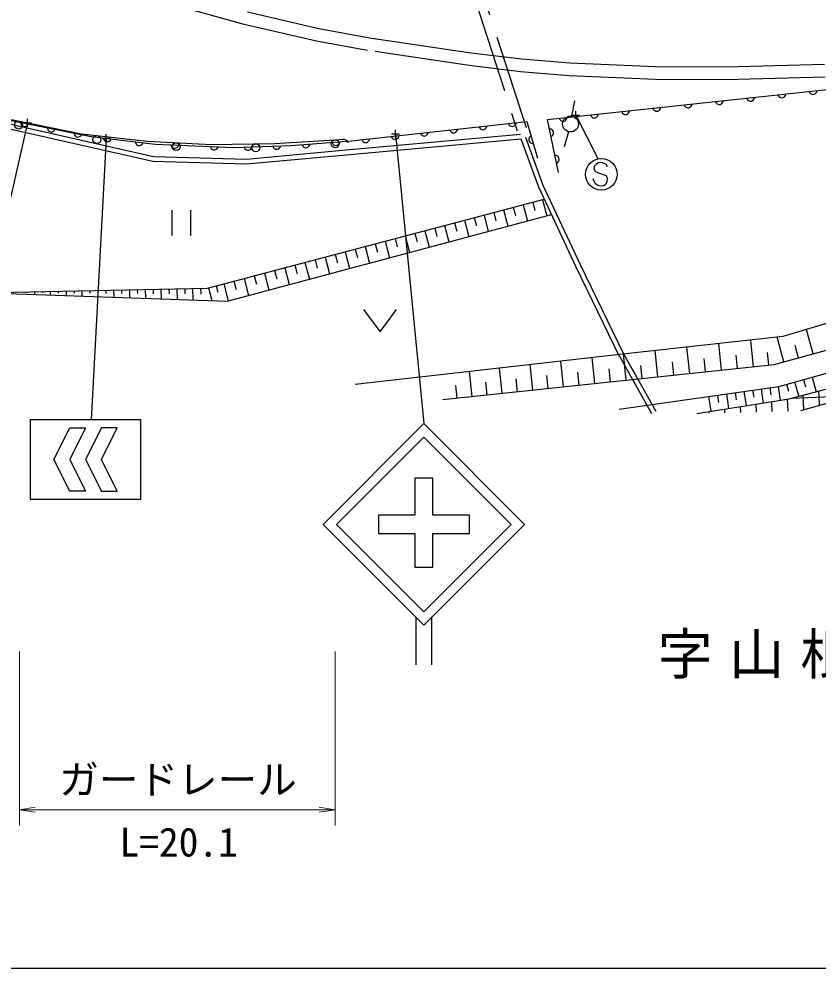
# Model space of a CAD drawing. Units: millimetres at full size, sheet at 1:1000; details may follow other scales. Extents: x 40000 to 680000, y 20000 to 380000.
# Drawn here: x 283889 to 334371, y 205000 to 264940 of the extents above; entities that cross this region are included whole.
import ezdxf
from ezdxf.enums import TextEntityAlignment as Align

# ---------------------------------------------------------------- set-up
doc = ezdxf.new("R2010")
doc.units = ezdxf.units.MM
doc.header["$LTSCALE"] = 1000
doc.linetypes.add('DASHED', pattern=[7.5, 6, -1.5])
for name, color, linetype, lineweight in [('M-BGD', 7, 'Continuous', 25), ('M-STR-HTXT', 7, 'Continuous', 13), ('M-STR-STRC', 7, 'Continuous', 25), ('M-TTL-BAND', 7, 'Continuous', 25)]:
    doc.layers.add(name, color=color, linetype=linetype, lineweight=lineweight)
doc.layers.add('M-BMK-HTXT', color=7, linetype='Continuous')
doc.styles.add('ＭＳ ゴシック', font='')
doc.styles.get('ＭＳ ゴシック').set_extended_font_data('MS Gothic')

# ---------------------------------------------------------------- blocks, each defined once
blk = doc.blocks.new('plus')
at = {"color": 0, "linetype": 'Continuous', "lineweight": -2}
for p, q in [((-1.25, 0), (1.25, 0)), ((0, -1.25), (0, 1.25))]:
    blk.add_line(p, q, dxfattribs=at)
blk = doc.blocks.new('open_arrow')
at = {"color": 0, "linetype": 'Continuous', "lineweight": -2}
blk.add_lwpolyline([(7.5, 1.25), (0, 0), (7.5, -1.25)], dxfattribs=at)

msp = doc.modelspace()

# ---------------------------------------------------------------- hatches: boundary and pattern name
at = {"layer": 'M-BGD'}
h = msp.add_hatch(dxfattribs=at)
h.set_pattern_fill('USER', color=256, style=0, pattern_type=2)
h.set_pattern_definition([(2.3804, (380701, 259997), (-41.534, 999.137), []), (92.3804, (380701, 259997), (-999.137, -41.534), [])])
h.paths.add_polyline_path([(379271, 260931), (386049, 261213), (366710, 251911), (354320, 246183), (333258, 240182), (326708, 240027), (332557, 240939), (346412, 244670), (354453, 247613), (362573, 251204), (379812, 259751)])

# ---------------------------------------------------------------- linework, layer by layer
at = {"layer": 'M-BGD', "linetype": 'DASHED'}
for p, q in [((310418, 273263), (315372, 257874)), ((315943, 258058), (311073, 273183)), ((298125, 264595), (293944, 265758)), ((302681, 263532), (298125, 264595)), ((305915, 262950), (302681, 263532)), ((312332, 261992), (305915, 262950)), ((315579, 261611), (312332, 261992)), ((318641, 261352), (315579, 261611)), ((324580, 261090), (318641, 261352)), ((329308, 261117), (324580, 261090)), ((334819, 261264), (329308, 261117)), ((321821, 243636), (323855, 240021)), ((322082, 243783), (324117, 240168))]:
    msp.add_line(p, q, dxfattribs=at)
at = {"layer": 'M-BGD'}
for p, q in [((317281, 258585), (342934, 261340)), ((331832, 260147), (331859, 260090)), ((332291, 260086), (332316, 260139)), ((332316, 260139), (332329, 260201)), ((333806, 260359), (333832, 260302)), ((333832, 260302), (333867, 260255)), ((333867, 260255), (333922, 260211)), ((333922, 260211), (333975, 260187)), ((333975, 260187), (334037, 260173)), ((334037, 260173), (334116, 260182)), ((334116, 260182), (334174, 260208)), ((334174, 260208), (334220, 260243)), ((334220, 260243), (334265, 260298)), ((334265, 260298), (334289, 260351)), ((334289, 260351), (334303, 260413)), ((318824, 258795), (319003, 259779)), ((326396, 259503), (326410, 259565)), ((327886, 259724), (327912, 259666)), ((327912, 259666), (327947, 259620)), ((327947, 259620), (328002, 259575)), ((328002, 259575), (328055, 259551)), ((328055, 259551), (328117, 259537)), ((328117, 259537), (328196, 259546)), ((328196, 259546), (328254, 259572)), ((328254, 259572), (328300, 259607)), ((328300, 259607), (328345, 259662)), ((328345, 259662), (328369, 259715)), ((328369, 259715), (328383, 259777)), ((329859, 259936), (329885, 259878)), ((329885, 259878), (329920, 259832)), ((329920, 259832), (329975, 259787)), ((329975, 259787), (330028, 259763)), ((330028, 259763), (330090, 259749)), ((330090, 259749), (330170, 259758)), ((330170, 259758), (330227, 259784)), ((330227, 259784), (330274, 259819)), ((330274, 259819), (330318, 259874)), ((330318, 259874), (330343, 259927)), ((330343, 259927), (330356, 259989)), ((331859, 260090), (331894, 260043)), ((331894, 260043), (331949, 259999)), ((331949, 259999), (332002, 259975)), ((332002, 259975), (332063, 259961)), ((332063, 259961), (332143, 259970)), ((332143, 259970), (332201, 259996)), ((332201, 259996), (332247, 260031)), ((332247, 260031), (332291, 260086)), ((321966, 259088), (321992, 259030)), ((321992, 259030), (322027, 258984)), ((322027, 258984), (322082, 258939)), ((322082, 258939), (322135, 258915)), ((322334, 258936), (322381, 258972)), ((322381, 258972), (322425, 259027)), ((322425, 259027), (322449, 259080)), ((322449, 259080), (322463, 259141)), ((323939, 259300), (323965, 259242)), ((323965, 259242), (324001, 259196)), ((324001, 259196), (324056, 259151)), ((324056, 259151), (324109, 259127)), ((324109, 259127), (324170, 259113)), ((324170, 259113), (324250, 259122)), ((324250, 259122), (324307, 259148)), ((324307, 259148), (324354, 259183)), ((324354, 259183), (324398, 259239)), ((324398, 259239), (324423, 259291)), ((324423, 259291), (324436, 259353)), ((325912, 259512), (325939, 259454)), ((325939, 259454), (325974, 259408)), ((325974, 259408), (326029, 259363)), ((326029, 259363), (326082, 259339)), ((326082, 259339), (326144, 259325)), ((326144, 259325), (326223, 259334)), ((326223, 259334), (326281, 259360)), ((326281, 259360), (326327, 259395)), ((326327, 259395), (326372, 259450)), ((326372, 259450), (326396, 259503)), ((283390, 258523), (288450, 257527)), ((283988, 258405), (283996, 258342)), ((283996, 258342), (284016, 258287)), ((304867, 257245), (315981, 258468)), ((315290, 258332), (315303, 258393)), ((315981, 258468), (316639, 256151)), ((317973, 255254), (317281, 258585)), ((318019, 258664), (318046, 258607)), ((318046, 258607), (318081, 258560)), ((318081, 258560), (318136, 258516)), ((318136, 258516), (318189, 258491)), ((318189, 258491), (318250, 258478)), ((318250, 258478), (318330, 258486)), ((318330, 258486), (318388, 258513)), ((318388, 258513), (318434, 258548)), ((318434, 258548), (318478, 258603)), ((318478, 258603), (318503, 258656)), ((318503, 258656), (318516, 258717)), ((319993, 258876), (320019, 258818)), ((320019, 258818), (320054, 258772)), ((320054, 258772), (320109, 258728)), ((320109, 258728), (320162, 258703)), ((320162, 258703), (320224, 258690)), ((320224, 258690), (320303, 258698)), ((320303, 258698), (320361, 258724)), ((320361, 258724), (320407, 258760)), ((320407, 258760), (320452, 258815)), ((320452, 258815), (320476, 258868)), ((320476, 258868), (320490, 258929)), ((322135, 258915), (322197, 258902)), ((322197, 258902), (322277, 258910)), ((322277, 258910), (322334, 258936)), ((283216, 258018), (292356, 255963)), ((283282, 258311), (292394, 256262)), ((284016, 258287), (284056, 258229)), ((284056, 258229), (284099, 258190)), ((284099, 258190), (284154, 258158)), ((284154, 258158), (284232, 258143)), ((284232, 258143), (284295, 258151)), ((284295, 258151), (284350, 258171)), ((284350, 258171), (284409, 258210)), ((284409, 258210), (284448, 258254)), ((284448, 258254), (284479, 258309)), ((285675, 258073), (285683, 258010)), ((285683, 258010), (285703, 257956)), ((285703, 257956), (285742, 257897)), ((285742, 257897), (285786, 257858)), ((285786, 257858), (285841, 257827)), ((285841, 257827), (285919, 257811)), ((285919, 257811), (285982, 257819)), ((285982, 257819), (286037, 257839)), ((286037, 257839), (286095, 257878)), ((286095, 257878), (286134, 257922)), ((286134, 257922), (286166, 257977)), ((287362, 257741), (287370, 257679)), ((309733, 257720), (309746, 257782)), ((311101, 257931), (311128, 257874)), ((311128, 257874), (311163, 257827)), ((311163, 257827), (311218, 257783)), ((311218, 257783), (311271, 257759)), ((311271, 257759), (311333, 257745)), ((311333, 257745), (311413, 257754)), ((311413, 257754), (311470, 257780)), ((311470, 257780), (311517, 257816)), ((311517, 257816), (311561, 257871)), ((311561, 257871), (311585, 257924)), ((311585, 257924), (311598, 257986)), ((312954, 258135), (312980, 258077)), ((312980, 258077), (313016, 258031)), ((313016, 258031), (313071, 257987)), ((313071, 257987), (313124, 257962)), ((313124, 257962), (313186, 257949)), ((313186, 257949), (313265, 257958)), ((313265, 257958), (313323, 257984)), ((313323, 257984), (313369, 258020)), ((313369, 258020), (313413, 258075)), ((313413, 258075), (313438, 258128)), ((313438, 258128), (313451, 258190)), ((314806, 258339), (314833, 258281)), ((314833, 258281), (314868, 258235)), ((314868, 258235), (314923, 258191)), ((314923, 258191), (314976, 258166)), ((314976, 258166), (315038, 258153)), ((315038, 258153), (315118, 258162)), ((315118, 258162), (315175, 258188)), ((315175, 258188), (315221, 258223)), ((315221, 258223), (315266, 258279)), ((315266, 258279), (315290, 258332)), ((317466, 257989), (317403, 257997)), ((317521, 257970), (317466, 257989)), ((317580, 257931), (317521, 257970)), ((317620, 257889), (317580, 257931)), ((317652, 257834), (317620, 257889)), ((317668, 257756), (317652, 257834)), ((317661, 257693), (317668, 257756)), ((318603, 257821), (318339, 256856)), ((287370, 257679), (287390, 257624)), ((287390, 257624), (287429, 257565)), ((287429, 257565), (287472, 257526)), ((287472, 257526), (287527, 257495)), ((287527, 257495), (287606, 257479)), ((287606, 257479), (287668, 257487)), ((287668, 257487), (287723, 257507)), ((287723, 257507), (287782, 257546)), ((287782, 257546), (287821, 257590)), ((287821, 257590), (287852, 257645)), ((288450, 257527), (292493, 257039)), ((289213, 257435), (289226, 257373)), ((289226, 257373), (289249, 257320)), ((289249, 257320), (289293, 257264)), ((289293, 257264), (289339, 257228)), ((289339, 257228), (289396, 257201)), ((289396, 257201), (289476, 257192)), ((289476, 257192), (289538, 257204)), ((289538, 257204), (289591, 257228)), ((289591, 257228), (289646, 257272)), ((289646, 257272), (289682, 257318)), ((289682, 257318), (289709, 257375)), ((291234, 257191), (291247, 257129)), ((301072, 256950), (304867, 257245)), ((303669, 257152), (303693, 257094)), ((304152, 257129), (304167, 257191)), ((304324, 256646), (315575, 257670)), ((304351, 256347), (315602, 257371)), ((305544, 257320), (305571, 257262)), ((305571, 257262), (305606, 257216)), ((305606, 257216), (305661, 257171)), ((305661, 257171), (305714, 257147)), ((305714, 257147), (305776, 257134)), ((305776, 257134), (305856, 257143)), ((305856, 257143), (305913, 257169)), ((305913, 257169), (305959, 257204)), ((305959, 257204), (306004, 257259)), ((306004, 257259), (306028, 257312)), ((306028, 257312), (306041, 257374)), ((307397, 257523), (307423, 257466)), ((307423, 257466), (307458, 257420)), ((307458, 257420), (307514, 257375)), ((307514, 257375), (307567, 257351)), ((307567, 257351), (307628, 257338)), ((307628, 257338), (307708, 257346)), ((307708, 257346), (307765, 257373)), ((307765, 257373), (307812, 257408)), ((307812, 257408), (307856, 257463)), ((307856, 257463), (307880, 257516)), ((307880, 257516), (307894, 257578)), ((309249, 257727), (309276, 257670)), ((309276, 257670), (309311, 257623)), ((309311, 257623), (309366, 257579)), ((309366, 257579), (309419, 257555)), ((309419, 257555), (309481, 257541)), ((309481, 257541), (309560, 257550)), ((309560, 257550), (309618, 257577)), ((309618, 257577), (309664, 257612)), ((309664, 257612), (309708, 257667)), ((309708, 257667), (309733, 257720)), ((315602, 257371), (316705, 254330)), ((315884, 257474), (316983, 254445)), ((316100, 257354), (316097, 257290)), ((316097, 257290), (316119, 257214)), ((316115, 257410), (316100, 257354)), ((316149, 257472), (316115, 257410)), ((316119, 257214), (316154, 257161)), ((316189, 257514), (316149, 257472)), ((316154, 257161), (316197, 257121)), ((316242, 257550), (316189, 257514)), ((317505, 257507), (317560, 257539)), ((317560, 257539), (317603, 257579)), ((317603, 257579), (317641, 257638)), ((317641, 257638), (317661, 257693)), ((291247, 257129), (291271, 257076)), ((291271, 257076), (291314, 257020)), ((291314, 257020), (291360, 256984)), ((291360, 256984), (291418, 256957)), ((291418, 256957), (291497, 256948)), ((291497, 256948), (291559, 256960)), ((291559, 256960), (291612, 256984)), ((291612, 256984), (291668, 257028)), ((291668, 257028), (291704, 257074)), ((291704, 257074), (291731, 257131)), ((292493, 257039), (297461, 256830)), ((293485, 256997), (293503, 256936)), ((293503, 256936), (293531, 256885)), ((293531, 256885), (293578, 256833)), ((293578, 256833), (293627, 256801)), ((293627, 256801), (293686, 256778)), ((293686, 256778), (293766, 256775)), ((293766, 256775), (293827, 256793)), ((293827, 256793), (293878, 256820)), ((293878, 256820), (293930, 256868)), ((293930, 256868), (293962, 256917)), ((293962, 256917), (293985, 256976)), ((295969, 256892), (295986, 256832)), ((295986, 256832), (296014, 256780)), ((296014, 256780), (296062, 256728)), ((296062, 256728), (296111, 256696)), ((296111, 256696), (296170, 256674)), ((296170, 256674), (296250, 256670)), ((296250, 256670), (296311, 256688)), ((296311, 256688), (296362, 256716)), ((296362, 256716), (296414, 256764)), ((296414, 256764), (296446, 256812)), ((296446, 256812), (296469, 256871)), ((297461, 256830), (301072, 256950)), ((298114, 256851), (298136, 256792)), ((298136, 256792), (298167, 256743)), ((298167, 256743), (298219, 256695)), ((298219, 256695), (298270, 256666)), ((298253, 256095), (304324, 256646)), ((298270, 256666), (298331, 256648)), ((298331, 256648), (298411, 256651)), ((298411, 256651), (298470, 256673)), ((298470, 256673), (298519, 256705)), ((298519, 256705), (298567, 256756)), ((298567, 256756), (298596, 256807)), ((298596, 256807), (298613, 256868)), ((299920, 256912), (299942, 256852)), ((299942, 256852), (299973, 256803)), ((299973, 256803), (300025, 256755)), ((300025, 256755), (300076, 256727)), ((300076, 256727), (300137, 256709)), ((300137, 256709), (300217, 256711)), ((300217, 256711), (300276, 256733)), ((300276, 256733), (300325, 256765)), ((300325, 256765), (300373, 256817)), ((300373, 256817), (300401, 256868)), ((300401, 256868), (300419, 256928)), ((301772, 257005), (301796, 256946)), ((301796, 256946), (301830, 256899)), ((301830, 256899), (301884, 256853)), ((301884, 256853), (301936, 256827)), ((301936, 256827), (301997, 256811)), ((301997, 256811), (302077, 256818)), ((302077, 256818), (302135, 256842)), ((302135, 256842), (302183, 256876)), ((302183, 256876), (302229, 256930)), ((302229, 256930), (302255, 256982)), ((302255, 256982), (302270, 257043)), ((303693, 257094), (303727, 257046)), ((303727, 257046), (303781, 257000)), ((303781, 257000), (303833, 256974)), ((303833, 256974), (303894, 256959)), ((303894, 256959), (303974, 256965)), ((303974, 256965), (304032, 256990)), ((304032, 256990), (304080, 257023)), ((304080, 257023), (304126, 257077)), ((304126, 257077), (304152, 257129)), ((316197, 257121), (316259, 257087)), ((316259, 257087), (316315, 257072)), ((316315, 257072), (316378, 257069)), ((292356, 255963), (298263, 255794)), ((292394, 256262), (298253, 256095)), ((298263, 255794), (304351, 256347)), ((317812, 256324), (317749, 256331)), ((317867, 256305), (317812, 256324)), ((317926, 256266), (317867, 256305)), ((317966, 256223), (317926, 256266)), ((317949, 255913), (317987, 255972)), ((317998, 256169), (317966, 256223)), ((317987, 255972), (318007, 256027)), ((318014, 256090), (317998, 256169)), ((318007, 256027), (318014, 256090)), ((317851, 255842), (317906, 255874)), ((317906, 255874), (317949, 255913)), ((316705, 254330), (319063, 249296)), ((316983, 254445), (319333, 249425)), ((295804, 247942), (317069, 253553)), ((315120, 253039), (315256, 252526)), ((315737, 253202), (316007, 252178)), ((316351, 253364), (316486, 252852)), ((316965, 253526), (317235, 252505)), ((293547, 252866), (293547, 251266)), ((294747, 251266), (294747, 252866)), ((297043, 247120), (317524, 252582)), ((312647, 252387), (312784, 251870)), ((313268, 252550), (313539, 251520)), ((313886, 252713), (314022, 252198)), ((314504, 252877), (314775, 251849)), ((310782, 251895), (311056, 250857)), ((311405, 252059), (311542, 251540)), ((312027, 252223), (312300, 251189)), ((308281, 251235), (308557, 250191)), ((308908, 251400), (309045, 250878)), ((309534, 251565), (309808, 250525)), ((310158, 251730), (310295, 251210)), ((305764, 250570), (306041, 249520)), ((306394, 250737), (306533, 250211)), ((307025, 250903), (307301, 249856)), ((307653, 251069), (307791, 250545)), ((303865, 250069), (304005, 249541)), ((304499, 250237), (304777, 249183)), ((305132, 250403), (305271, 249877)), ((301319, 249398), (301460, 248865)), ((301958, 249566), (302238, 248505)), ((302594, 249734), (302734, 249204)), ((303231, 249902), (303510, 248845)), ((319333, 249425), (322082, 243783)), ((299400, 248891), (299682, 247824)), ((300040, 249060), (300181, 248526)), ((300681, 249229), (300962, 248165)), ((319063, 249296), (321813, 243652)), ((296826, 248212), (297109, 247137)), ((297470, 248382), (297612, 247845)), ((298115, 248552), (298397, 247481)), ((298757, 248722), (298899, 248186)), ((344499, 248606), (332139, 244881)), ((281864, 247644), (295804, 247942)), ((281864, 247644), (297043, 247120)), ((284363, 247698), (284364, 247642)), ((284863, 247709), (284867, 247541)), ((285363, 247719), (285365, 247635)), ((285863, 247730), (285868, 247506)), ((286363, 247741), (286365, 247629)), ((286863, 247751), (286869, 247471)), ((287363, 247762), (287366, 247622)), ((287862, 247773), (287870, 247437)), ((288362, 247783), (288366, 247615)), ((288862, 247794), (288871, 247402)), ((289362, 247805), (289366, 247609)), ((289862, 247815), (289872, 247368)), ((290362, 247826), (290367, 247602)), ((290862, 247837), (290873, 247333)), ((291362, 247847), (291367, 247596)), ((291862, 247858), (291873, 247298)), ((292361, 247869), (292367, 247589)), ((292861, 247879), (292874, 247264)), ((293361, 247890), (293368, 247582)), ((293861, 247901), (293875, 247229)), ((294361, 247911), (294368, 247576)), ((294861, 247922), (294876, 247195)), ((295361, 247933), (295369, 247569)), ((295859, 247957), (296071, 247153)), ((296342, 248084), (296448, 247683)), ((305648, 246585), (306698, 245185)), ((306698, 245185), (307748, 246585)), ((331599, 243110), (345097, 246832)), ((354320, 246183), (333258, 240182)), ((331886, 241737), (345538, 245502)), ((334068, 243791), (333642, 245334)), ((332139, 244881), (321840, 243757)), ((330303, 242974), (330125, 244661)), ((332216, 243280), (331786, 244842)), ((332557, 240939), (346412, 244670)), ((324255, 242336), (324080, 244001)), ((326262, 242548), (326086, 244220)), ((328278, 242760), (328101, 244440)), ((333142, 243536), (332929, 244307)), ((321840, 243757), (305131, 241846)), ((320268, 241915), (320094, 243557)), ((322257, 242125), (322082, 243783)), ((327270, 242654), (327182, 243494)), ((329291, 242867), (329202, 243710)), ((331269, 243076), (331184, 243881)), ((310662, 240903), (331599, 243110)), ((314419, 241299), (314252, 242889)), ((316348, 241502), (316179, 243109)), ((318297, 241708), (318126, 243332)), ((321262, 242020), (321175, 242849)), ((323256, 242231), (323169, 243063)), ((325259, 242442), (325171, 243278)), ((312511, 241098), (312345, 242671)), ((315384, 241400), (315299, 242204)), ((317323, 241605), (317237, 242417)), ((319282, 241812), (319196, 242632)), ((333445, 242167), (333571, 241708)), ((333995, 242319), (334250, 241395)), ((311567, 240998), (311484, 241785)), ((313465, 241198), (313381, 241993)), ((321811, 240294), (331886, 241737)), ((330786, 241580), (330915, 240683)), ((331324, 241657), (331388, 241208)), ((331862, 241734), (331989, 240851)), ((332379, 241873), (332497, 241443)), ((332895, 242015), (333148, 241098)), ((327459, 241103), (327594, 240165)), ((328022, 241184), (328089, 240715)), ((328585, 241264), (328717, 240340)), ((329140, 241344), (329206, 240882)), ((329694, 241423), (329824, 240513)), ((330240, 241501), (330305, 241046)), ((326708, 240027), (332557, 240939))]:
    msp.add_line(p, q, dxfattribs=at)
msp.add_circle((318734, 258304), 500, dxfattribs=at)
at = {"layer": 'M-STR-HTXT'}
for p, q in [((283912, 225000), (283912, 214000)), ((303855, 225000), (303855, 214000)), ((283912, 215000), (303855, 215000))]:
    msp.add_line(p, q, dxfattribs=at)
at = {"layer": 'M-STR-STRC'}
for p, q in [((302843, 264316), (298324, 265370)), ((306057, 263737), (302843, 264316)), ((312438, 262786), (306057, 263737)), ((315660, 262407), (312438, 262786)), ((318693, 262151), (315660, 262407)), ((324596, 261890), (318693, 262151)), ((334784, 262064), (329304, 261917)), ((329304, 261917), (324596, 261890)), ((284425, 258373), (280377, 240602)), ((283422, 258581), (283912, 258481)), ((283912, 258481), (287832, 257687)), ((319079, 258873), (320464, 256136)), ((287832, 257687), (292006, 257216)), ((289398, 257410), (288450, 239619)), ((292006, 257216), (296027, 257015)), ((300032, 257071), (303855, 257308)), ((303855, 257308), (304354, 257339)), ((304354, 257339), (304434, 257344)), ((304434, 257344), (304485, 257337)), ((304485, 257337), (304546, 257311)), ((304546, 257311), (304588, 257284)), ((304588, 257284), (304621, 257246)), ((304621, 257246), (304654, 257188)), ((304654, 257188), (304667, 257138)), ((307670, 257680), (309469, 239383)), ((296027, 257015), (300032, 257071)), ((304667, 257138), (304669, 257108)), ((320223, 255613), (320207, 255499)), ((320207, 255499), (320293, 255317)), ((320352, 255752), (320223, 255613)), ((320483, 255845), (320352, 255752)), ((320649, 255878), (320483, 255845)), ((320765, 255862), (320649, 255878)), ((320909, 255789), (320765, 255862)), ((321019, 255715), (320909, 255789)), ((321053, 255603), (321019, 255715)), ((320210, 254725), (320171, 254835)), ((320293, 255317), (320444, 255244)), ((320444, 255244), (320976, 255055)), ((320976, 255055), (321057, 254883)), ((321057, 254883), (321027, 254655)), ((320294, 254547), (320210, 254725)), ((320397, 254473), (320294, 254547)), ((320543, 254398), (320397, 254473)), ((320664, 254381), (320543, 254398)), ((320831, 254410), (320664, 254381)), ((320956, 254506), (320831, 254410)), ((321027, 254655), (320956, 254506)), ((284595, 239619), (284595, 234619)), ((291595, 239619), (284595, 239619)), ((291595, 234619), (291595, 239619)), ((286095, 237119), (287095, 239119)), ((287095, 239119), (288095, 239119)), ((288095, 239119), (287095, 237119)), ((289095, 239119), (288095, 237119)), ((289095, 237119), (290095, 239119)), ((290095, 239119), (289095, 239119)), ((287095, 235119), (286095, 237119)), ((287095, 237119), (288095, 235119)), ((288095, 237119), (289095, 235119)), ((290095, 235119), (289095, 237119)), ((288095, 235119), (287095, 235119)), ((289095, 235119), (290095, 235119)), ((284595, 234619), (291595, 234619)), ((308969, 227155), (308969, 224155)), ((309969, 224155), (309969, 227155))]:
    msp.add_line(p, q, dxfattribs=at)
for points in [[(309469, 226655), (315833, 233019), (309469, 239383), (303105, 233019)], [(309469, 227504), (314985, 233019), (309469, 238534), (303954, 233019)], [(310045, 233594), (310045, 235931), (308894, 235931), (308894, 233594), (306593, 233594), (306593, 232444), (308894, 232444), (308894, 230322), (310045, 230322), (310045, 232444), (312346, 232444), (312346, 233594)]]:
    msp.add_lwpolyline(points, close=True, dxfattribs=at)
for centre, radius in [((283862, 258236), 250), ((288813, 257324), 250), ((303871, 257059), 250), ((293822, 256875), 250), ((298851, 256804), 250), ((320681, 255127), 1000)]:
    msp.add_circle(centre, radius, dxfattribs=at)
at = {"layer": 'M-TTL-BAND'}
msp.add_line((40000, 205000), (579000, 205000), dxfattribs=at)

# ---------------------------------------------------------------- block references
at = {"layer": 'M-STR-HTXT', "xscale": 133, "yscale": 133}
msp.add_blockref('open_arrow', (283912, 215000), dxfattribs=at)
at = {"layer": 'M-STR-HTXT', "xscale": 133, "yscale": 133, "rotation": 180}
msp.add_blockref('open_arrow', (303855, 215000), dxfattribs=at)
at = {"layer": 'M-STR-STRC', "xscale": 200, "yscale": 200}
for p in [(319079, 258873), (284425, 258373), (307670, 257680), (289398, 257410)]:
    msp.add_blockref('plus', p, dxfattribs=at)

# ---------------------------------------------------------------- texts
at = {"layer": 'M-BMK-HTXT', "insert": (330997, 224679), "char_height": 2566, "attachment_point": 5, "style": 'ＭＳ ゴシック'}
msp.add_mtext('\\T1.29;字山根', dxfattribs=at)
at = {"layer": 'M-STR-HTXT', "style": 'ＭＳ ゴシック'}
msp.add_text('ガードレール', height=1833, dxfattribs=at).set_placement((293934, 216900), align=Align.MIDDLE_CENTER)
msp.add_text('L=20.1', height=1833, dxfattribs=at).set_placement((293978, 211489), align=Align.BOTTOM_CENTER)

doc.saveas('drawing.dxf')
